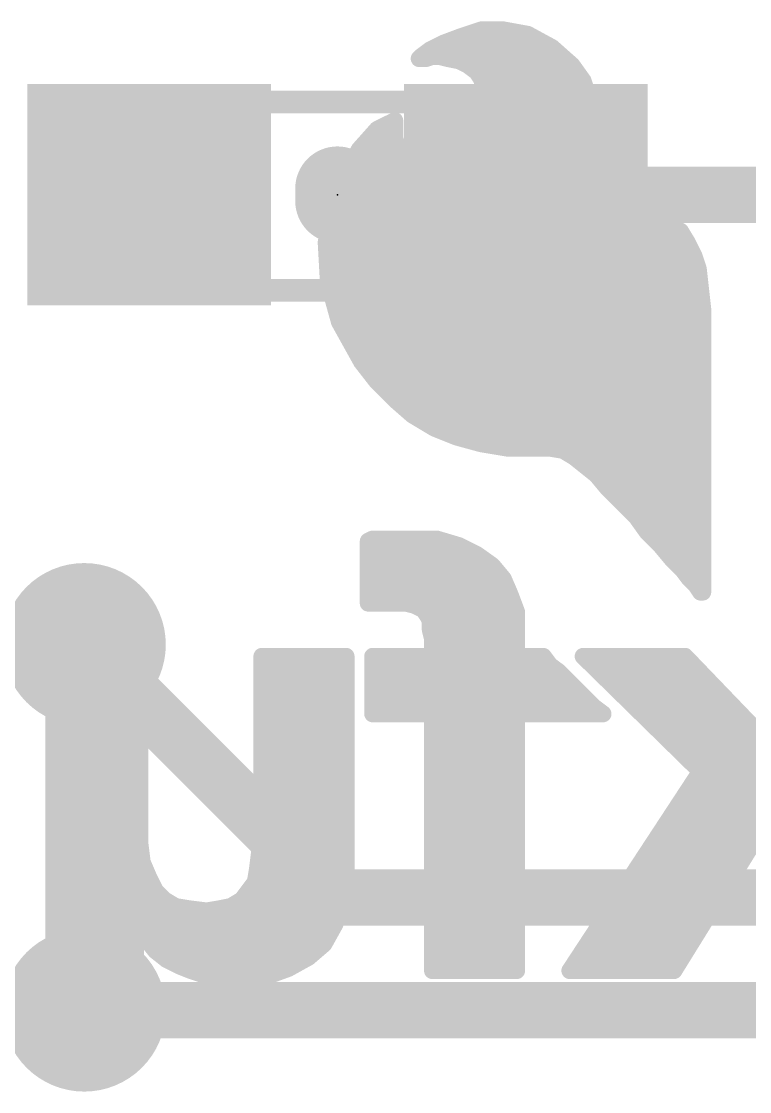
# Model space of a CAD drawing. Extents: x -3 to 111, y -18 to 20.
# Drawn here: x 16.989 to 20.275, y 8.649 to 13.483 of the extents above; entities that cross this region are included whole.
import ezdxf

# ---------------------------------------------------------------- set-up
doc = ezdxf.new("R2010")
doc.units = 0
for name, color, linetype in [('1', 12, 'CONTINUOUS'), ('16', 132, 'CONTINUOUS'), ('18', 110, 'CONTINUOUS'), ('21', 41, 'CONTINUOUS'), ('22', 40, 'CONTINUOUS'), ('23', 53, 'CONTINUOUS'), ('51', 53, 'CONTINUOUS')]:
    doc.layers.add(name, color=color, linetype=linetype)

# ---------------------------------------------------------------- blocks, each defined once
blk = doc.blocks.new('RECT')
blk.add_solid([(-0.5, -0.5), (0.5, -0.5), (-0.5, 0.5), (0.5, 0.5)])
blk = doc.blocks.new('ROUNDV')
at = {"const_width": 0.5}
blk.add_lwpolyline([(0, -0.25, 1), (0, 0.25, 1), (0, -0.25)], format="xyb", dxfattribs=at)

msp = doc.modelspace()

# ---------------------------------------------------------------- linework, layer by layer
at = {"layer": '1', "const_width": 0.254}
for points in [[(19.265, 12.7), (20.701, 12.7)], [(17.272, 10.668), (18.415, 9.525)], [(18.415, 9.525), (21.844, 9.525)], [(17.272, 9.017), (22.225, 9.017)]]:
    msp.add_lwpolyline(points, dxfattribs=at)
at = {"layer": '1', "const_width": 0.127}
for points in [[(19.265, 12.7635, 1), (19.265, 12.6365)], [(17.3169, 10.7129, 1), (17.2271, 10.6231)], [(18.415, 9.5885, 1), (18.415, 9.4615)], [(18.3701, 9.4801, 1), (18.4599, 9.5699)], [(17.272, 9.0805, 1), (17.272, 8.9535)]]:
    msp.add_lwpolyline(points, format="xyb", dxfattribs=at)
at = {"layer": '16', "const_width": 0.254}
for points in [[(16.129, 10.668), (17.272, 10.668)], [(13.843, 9.017), (17.272, 9.017)]]:
    msp.add_lwpolyline(points, dxfattribs=at)
at = {"layer": '16', "const_width": 0.127}
for points in [[(17.272, 10.6045, 1), (17.272, 10.7315)], [(17.272, 8.9535, 1), (17.272, 9.0805)]]:
    msp.add_lwpolyline(points, format="xyb", dxfattribs=at)
at = {"layer": '21', "const_width": 0.381}
msp.add_lwpolyline([(18.415, 12.6721), (18.415, 12.7279)], dxfattribs=at)
at = {"layer": '21', "const_width": 0.1905}
for points in [[(18.5102, 12.7279, 1), (18.3197, 12.7279)], [(18.3197, 12.6721, 1), (18.5102, 12.6721)]]:
    msp.add_lwpolyline(points, format="xyb", dxfattribs=at)
at = {"layer": '22', "const_width": 0.0762}
for points in [[(18.894, 13.385), (18.974, 13.415)], [(18.9639, 13.4112), (19.2993, 13.4112)], [(18.974, 13.415), (19.064, 13.445)], [(19.064, 13.445), (19.164, 13.445)], [(19.164, 13.445), (19.274, 13.425)], [(19.274, 13.425), (19.384, 13.365)], [(18.794, 13.325), (18.834, 13.355)], [(18.834, 13.355), (18.894, 13.385)], [(19.384, 13.365), (19.474, 13.285)], [(18.784, 13.315), (18.794, 13.325)], [(18.814, 13.315), (18.784, 13.315)], [(18.8073, 13.335), (19.4178, 13.335)], [(18.844, 13.325), (18.814, 13.315)], [(18.874, 13.325), (18.844, 13.325)], [(18.914, 13.315), (18.874, 13.325)], [(18.964, 13.305), (18.914, 13.315)], [(19.004, 13.285), (18.964, 13.305)], [(19.044, 13.255), (19.004, 13.285)], [(19.0389, 13.2588), (19.4927, 13.2588)], [(19.474, 13.285), (19.524, 13.215)], [(19.064, 13.225), (19.044, 13.255)], [(19.074, 13.195), (19.064, 13.225)], [(19.524, 13.215), (19.554, 13.125)], [(19.084, 13.175), (19.074, 13.195)], [(19.0802, 13.1826), (19.5348, 13.1826)], [(19.094, 13.145), (19.084, 13.175)], [(19.074, 13.075), (19.084, 13.115)], [(19.084, 13.115), (19.094, 13.145)], [(19.554, 13.125), (19.554, 13.045)], [(19.054, 13.045), (19.074, 13.075)], [(19.0818, 13.1064), (19.554, 13.1064)], [(18.594, 12.995), (18.674, 13.035)], [(18.6644, 13.0302), (18.674, 13.0302)], [(18.674, 13.035), (18.674, 12.955)], [(19.034, 13.005), (19.054, 13.045)], [(19.0466, 13.0302), (19.5507, 13.0302)], [(19.554, 13.045), (19.534, 12.955)], [(18.514, 12.905), (18.594, 12.995)], [(18.974, 12.955), (19.004, 12.975)], [(19.004, 12.975), (19.034, 13.005)], [(18.5576, 12.954), (18.6743, 12.954)], [(18.674, 12.955), (18.684, 12.925)], [(18.684, 12.925), (18.694, 12.895)], [(18.904, 12.905), (18.934, 12.925)], [(18.934, 12.925), (18.974, 12.955)], [(18.9727, 12.954), (19.5334, 12.954)], [(19.534, 12.955), (19.484, 12.865)], [(18.444, 12.785), (18.514, 12.905)], [(18.4981, 12.8778), (18.7198, 12.8778)], [(18.694, 12.895), (18.724, 12.875)], [(18.724, 12.875), (18.754, 12.865)], [(18.824, 12.865), (18.864, 12.885)], [(18.8496, 12.8778), (19.4911, 12.8778)], [(18.864, 12.885), (18.904, 12.905)], [(18.754, 12.865), (18.824, 12.865)], [(19.484, 12.865), (19.414, 12.785)], [(18.394, 12.645), (18.444, 12.785)], [(18.4537, 12.8016), (19.4285, 12.8016)], [(19.414, 12.785), (19.334, 12.695)], [(18.4227, 12.7254), (19.361, 12.7254)], [(19.334, 12.695), (19.264, 12.615)], [(18.364, 12.485), (18.394, 12.645)], [(18.3955, 12.6492), (19.2939, 12.6492)], [(19.554, 12.625), (19.574, 12.635)], [(19.574, 12.635), (19.594, 12.635)], [(19.594, 12.635), (19.634, 12.645)], [(19.634, 12.645), (19.714, 12.645)], [(19.714, 12.645), (19.774, 12.635)], [(19.774, 12.635), (19.824, 12.615)], [(19.264, 12.615), (19.234, 12.545)], [(19.564, 12.615), (19.554, 12.625)], [(19.584, 12.605), (19.564, 12.615)], [(19.604, 12.595), (19.584, 12.605)], [(19.634, 12.585), (19.604, 12.595)], [(19.654, 12.565), (19.634, 12.585)], [(19.824, 12.615), (19.874, 12.595)], [(19.874, 12.595), (19.914, 12.565)], [(18.3805, 12.573), (19.246, 12.573)], [(19.234, 12.545), (19.234, 12.475)], [(19.646, 12.573), (19.9033, 12.573)], [(19.674, 12.545), (19.654, 12.565)], [(19.694, 12.515), (19.674, 12.545)], [(19.914, 12.565), (19.964, 12.535)], [(19.964, 12.535), (19.994, 12.485)], [(18.374, 12.305), (18.364, 12.485)], [(18.3662, 12.4968), (19.234, 12.4968)], [(19.704, 12.485), (19.694, 12.515)], [(19.7001, 12.4968), (19.9869, 12.4968)], [(19.704, 12.455), (19.704, 12.485)], [(19.994, 12.485), (20.024, 12.425)], [(19.234, 12.475), (19.254, 12.415)], [(19.694, 12.425), (19.704, 12.455)], [(18.3676, 12.4206), (19.2521, 12.4206)], [(19.254, 12.415), (19.294, 12.365)], [(19.674, 12.385), (19.694, 12.425)], [(19.6918, 12.4206), (20.0255, 12.4206)], [(20.024, 12.425), (20.044, 12.365)], [(18.3718, 12.3444), (19.3249, 12.3444)], [(19.294, 12.365), (19.354, 12.325)], [(19.614, 12.335), (19.644, 12.355)], [(19.6281, 12.3444), (20.0463, 12.3444)], [(19.644, 12.355), (19.674, 12.385)], [(20.044, 12.365), (20.054, 12.275)], [(18.424, 12.125), (18.374, 12.305)], [(19.354, 12.325), (19.434, 12.305)], [(19.434, 12.305), (19.514, 12.305)], [(19.514, 12.305), (19.564, 12.315)], [(19.564, 12.315), (19.614, 12.335)], [(18.3842, 12.2682), (20.0548, 12.2682)], [(20.054, 12.275), (20.064, 12.185)], [(18.4054, 12.192), (20.0632, 12.192)], [(20.064, 12.185), (20.064, 10.905)], [(18.524, 11.945), (18.424, 12.125)], [(18.4291, 12.1158), (20.064, 12.1158)], [(18.4714, 12.0396), (20.064, 12.0396)], [(18.5138, 11.9634), (20.064, 11.9634)], [(18.594, 11.855), (18.524, 11.945)], [(18.569, 11.8872), (20.064, 11.8872)], [(18.674, 11.775), (18.594, 11.855)], [(18.638, 11.811), (20.064, 11.811)], [(18.754, 11.705), (18.674, 11.775)], [(18.7199, 11.7348), (20.064, 11.7348)], [(18.854, 11.645), (18.754, 11.705)], [(18.8313, 11.6586), (20.064, 11.6586)], [(18.954, 11.605), (18.854, 11.645)], [(19.064, 11.575), (18.954, 11.605)], [(19.0369, 11.5824), (20.064, 11.5824)], [(19.184, 11.555), (19.064, 11.575)], [(19.374, 11.555), (19.184, 11.555)], [(19.434, 11.545), (19.374, 11.555)], [(19.484, 11.515), (19.434, 11.545)], [(19.534, 11.475), (19.484, 11.515)], [(19.495, 11.5062), (20.064, 11.5062)], [(19.584, 11.435), (19.534, 11.475)], [(19.634, 11.375), (19.584, 11.435)], [(19.5882, 11.43), (20.064, 11.43)], [(19.694, 11.315), (19.634, 11.375)], [(19.6552, 11.3538), (20.064, 11.3538)], [(19.764, 11.245), (19.694, 11.315)], [(19.7314, 11.2776), (20.064, 11.2776)], [(19.814, 11.175), (19.764, 11.245)], [(19.7951, 11.2014), (20.064, 11.2014)], [(18.574, 11.145), (18.554, 11.135)], [(18.554, 11.135), (18.554, 10.855)], [(18.864, 11.145), (18.574, 11.145)], [(18.964, 11.115), (18.864, 11.145)], [(19.874, 11.115), (19.814, 11.175)], [(18.554, 11.1252), (18.93, 11.1252)], [(19.044, 11.075), (18.964, 11.115)], [(19.8638, 11.1252), (20.064, 11.1252)], [(19.924, 11.055), (19.874, 11.115)], [(18.554, 11.049), (19.0804, 11.049)], [(19.114, 11.025), (19.044, 11.075)], [(19.974, 11.005), (19.924, 11.055)], [(19.93, 11.049), (20.064, 11.049)], [(19.164, 10.965), (19.114, 11.025)], [(20.004, 10.965), (19.974, 11.005)], [(18.554, 10.9728), (19.1575, 10.9728)], [(19.194, 10.895), (19.164, 10.965)], [(19.9982, 10.9728), (20.064, 10.9728)], [(20.034, 10.935), (20.004, 10.965)], [(18.554, 10.8966), (19.1933, 10.8966)], [(19.224, 10.815), (19.194, 10.895)], [(20.054, 10.905), (20.034, 10.935)], [(20.064, 10.905), (20.054, 10.905)], [(18.554, 10.855), (18.724, 10.855)], [(18.724, 10.855), (18.764, 10.845)], [(18.764, 10.845), (18.784, 10.835)], [(18.784, 10.835), (18.804, 10.825)], [(18.804, 10.825), (18.824, 10.795)], [(18.8071, 10.8204), (19.222, 10.8204)], [(18.824, 10.795), (18.834, 10.775)], [(19.224, 10.615), (19.224, 10.815)], [(18.834, 10.775), (18.834, 10.735)], [(18.834, 10.7442), (19.224, 10.7442)], [(18.834, 10.735), (18.844, 10.695)], [(18.844, 10.695), (18.844, 10.615)], [(18.844, 10.668), (19.224, 10.668)], [(17.524, 10.615), (17.134, 10.615)], [(17.134, 10.615), (17.134, 9.375)], [(17.524, 9.765), (17.524, 10.615)], [(18.454, 10.615), (18.074, 10.615)], [(18.074, 10.615), (18.074, 9.815)], [(18.454, 9.615), (18.454, 10.615)], [(18.844, 10.615), (18.574, 10.615)], [(18.574, 10.615), (18.574, 10.355)], [(19.344, 10.615), (19.224, 10.615)], [(19.374, 10.575), (19.344, 10.615)], [(19.984, 10.615), (19.524, 10.615)], [(19.524, 10.615), (20.054, 10.095)], [(20.474, 10.105), (19.984, 10.615)], [(17.134, 10.5918), (17.524, 10.5918)], [(18.074, 10.5918), (18.454, 10.5918)], [(18.574, 10.5918), (19.3614, 10.5918)], [(19.414, 10.545), (19.374, 10.575)], [(19.5476, 10.5918), (20.0063, 10.5918)], [(17.134, 10.5156), (17.524, 10.5156)], [(18.074, 10.5156), (18.454, 10.5156)], [(18.574, 10.5156), (19.4434, 10.5156)], [(19.444, 10.515), (19.414, 10.545)], [(19.474, 10.485), (19.444, 10.515)], [(19.6253, 10.5156), (20.0795, 10.5156)], [(19.514, 10.445), (19.474, 10.485)], [(17.134, 10.4394), (17.524, 10.4394)], [(18.074, 10.4394), (18.454, 10.4394)], [(18.574, 10.4394), (19.5196, 10.4394)], [(19.544, 10.415), (19.514, 10.445)], [(19.574, 10.385), (19.544, 10.415)], [(19.703, 10.4394), (20.1527, 10.4394)], [(17.134, 10.3632), (17.524, 10.3632)], [(18.074, 10.3632), (18.454, 10.3632)], [(18.574, 10.3632), (19.6031, 10.3632)], [(19.614, 10.355), (19.574, 10.385)], [(19.7806, 10.3632), (20.2259, 10.3632)], [(18.574, 10.355), (18.844, 10.355)], [(18.844, 10.355), (18.844, 9.195)], [(19.224, 10.355), (19.614, 10.355)], [(19.224, 10.205), (19.224, 10.355)], [(17.134, 10.287), (17.524, 10.287)], [(18.074, 10.287), (18.454, 10.287)], [(18.844, 10.287), (19.224, 10.287)], [(19.8583, 10.287), (20.2991, 10.287)], [(17.134, 10.2108), (17.524, 10.2108)], [(18.074, 10.2108), (18.454, 10.2108)], [(18.844, 10.2108), (19.224, 10.2108)], [(19.224, 9.195), (19.224, 10.205)], [(19.936, 10.2108), (20.3724, 10.2108)], [(17.134, 10.1346), (17.524, 10.1346)], [(18.074, 10.1346), (18.454, 10.1346)], [(18.844, 10.1346), (19.224, 10.1346)], [(20.0136, 10.1346), (20.4456, 10.1346)], [(20.054, 10.095), (19.464, 9.195)], [(17.134, 10.0584), (17.524, 10.0584)], [(18.074, 10.0584), (18.454, 10.0584)], [(18.844, 10.0584), (19.224, 10.0584)], [(20.03, 10.0584), (20.864, 10.0584)], [(17.134, 9.9822), (17.524, 9.9822)], [(18.074, 9.9822), (18.454, 9.9822)], [(18.844, 9.9822), (19.224, 9.9822)], [(19.9801, 9.9822), (20.864, 9.9822)], [(17.134, 9.906), (17.524, 9.906)], [(18.074, 9.906), (18.454, 9.906)], [(18.844, 9.906), (19.224, 9.906)], [(19.9301, 9.906), (20.864, 9.906)], [(17.134, 9.8298), (17.524, 9.8298)], [(18.074, 9.8298), (18.454, 9.8298)], [(18.844, 9.8298), (19.224, 9.8298)], [(19.8801, 9.8298), (20.864, 9.8298)], [(19.934, 9.195), (20.324, 9.825)], [(18.074, 9.815), (18.064, 9.735)], [(17.134, 9.7536), (17.5254, 9.7536)], [(17.534, 9.685), (17.524, 9.765)], [(18.064, 9.735), (18.054, 9.655)], [(18.0663, 9.7536), (18.454, 9.7536)], [(18.844, 9.7536), (19.224, 9.7536)], [(19.8302, 9.7536), (20.2798, 9.7536)], [(17.564, 9.615), (17.534, 9.685)], [(17.134, 9.6774), (17.5373, 9.6774)], [(18.054, 9.655), (18.044, 9.595)], [(18.0568, 9.6774), (18.454, 9.6774)], [(18.844, 9.6774), (19.224, 9.6774)], [(19.7802, 9.6774), (20.2326, 9.6774)], [(17.134, 9.6012), (17.5709, 9.6012)], [(17.594, 9.555), (17.564, 9.615)], [(18.044, 9.595), (18.014, 9.555)], [(18.045, 9.6012), (18.4515, 9.6012)], [(18.434, 9.505), (18.454, 9.615)], [(18.844, 9.6012), (19.224, 9.6012)], [(19.7303, 9.6012), (20.1855, 9.6012)], [(17.634, 9.515), (17.594, 9.555)], [(18.014, 9.555), (17.984, 9.515)], [(17.134, 9.525), (17.624, 9.525)], [(17.684, 9.485), (17.634, 9.515)], [(17.984, 9.515), (17.934, 9.485)], [(17.9915, 9.525), (18.4376, 9.525)], [(18.404, 9.405), (18.434, 9.505)], [(18.844, 9.525), (19.224, 9.525)], [(19.6803, 9.525), (20.1383, 9.525)], [(17.134, 9.4488), (18.4171, 9.4488)], [(17.744, 9.475), (17.684, 9.485)], [(17.824, 9.465), (17.744, 9.475)], [(17.884, 9.475), (17.824, 9.465)], [(17.934, 9.485), (17.884, 9.475)], [(18.844, 9.4488), (19.224, 9.4488)], [(19.6304, 9.4488), (20.0911, 9.4488)], [(17.504, 9.195), (17.504, 9.395)], [(17.504, 9.395), (17.514, 9.395)], [(17.514, 9.395), (17.554, 9.335)], [(18.354, 9.315), (18.404, 9.405)], [(17.134, 9.375), (17.134, 9.195)], [(17.134, 9.3726), (17.504, 9.3726)], [(17.5289, 9.3726), (18.386, 9.3726)], [(18.844, 9.3726), (19.224, 9.3726)], [(19.5804, 9.3726), (20.0439, 9.3726)], [(17.134, 9.2964), (17.504, 9.2964)], [(17.554, 9.335), (17.594, 9.285)], [(17.5849, 9.2964), (18.3323, 9.2964)], [(18.284, 9.255), (18.354, 9.315)], [(18.844, 9.2964), (19.224, 9.2964)], [(19.5305, 9.2964), (19.9968, 9.2964)], [(17.594, 9.285), (17.644, 9.245)], [(17.644, 9.245), (17.704, 9.215)], [(18.194, 9.205), (18.284, 9.255)], [(17.134, 9.2202), (17.504, 9.2202)], [(17.6936, 9.2202), (18.2214, 9.2202)], [(17.704, 9.215), (17.754, 9.195)], [(18.084, 9.165), (18.194, 9.205)], [(18.844, 9.2202), (19.224, 9.2202)], [(19.4805, 9.2202), (19.9496, 9.2202)], [(17.134, 9.195), (17.504, 9.195)], [(17.754, 9.195), (17.814, 9.175)], [(17.814, 9.175), (17.884, 9.165)], [(17.884, 9.165), (17.944, 9.155)], [(17.944, 9.155), (18.084, 9.165)], [(18.844, 9.195), (19.224, 9.195)], [(19.464, 9.195), (19.934, 9.195)]]:
    msp.add_lwpolyline(points, dxfattribs=at)
at = {"layer": '22', "const_width": 0.0381}
for points in [[(18.9639, 13.4303, 1), (18.9639, 13.3922)], [(18.968, 13.4331, 1), (18.98, 13.3969)], [(18.9807, 13.3972, 1), (18.9673, 13.4328)], [(19.064, 13.4641, 1), (19.064, 13.426)], [(19.07, 13.4269, 1), (19.058, 13.4631)], [(19.1674, 13.4637, 1), (19.1606, 13.4263)], [(19.164, 13.426, 1), (19.164, 13.4641)], [(19.2831, 13.4417, 1), (19.2649, 13.4083)], [(19.2706, 13.4063, 1), (19.2774, 13.4437)], [(19.2993, 13.3922, 1), (19.2993, 13.4303)], [(18.8454, 13.3398, 1), (18.8226, 13.3702)], [(18.8873, 13.4028, 1), (18.9007, 13.3672)], [(18.9025, 13.368, 1), (18.8855, 13.402)], [(19.3967, 13.3792, 1), (19.3713, 13.3508)], [(19.3749, 13.3483, 1), (19.3931, 13.3817)], [(18.784, 13.3341, 1), (18.784, 13.296)], [(18.7705, 13.3285, 1), (18.7975, 13.3015)], [(18.7826, 13.3402, 1), (18.8054, 13.3098)], [(18.8075, 13.3115, 1), (18.7805, 13.3385)], [(18.8073, 13.3541, 1), (18.8073, 13.316)], [(18.808, 13.3331, 1), (18.82, 13.2969)], [(18.814, 13.296, 1), (18.814, 13.3341)], [(18.8255, 13.372, 1), (18.8425, 13.338)], [(18.844, 13.3441, 1), (18.844, 13.306)], [(18.85, 13.3069, 1), (18.838, 13.3431)], [(18.8786, 13.3435, 1), (18.8694, 13.3065)], [(18.874, 13.306, 1), (18.874, 13.3441)], [(18.9177, 13.3337, 1), (18.9103, 13.2963)], [(18.9094, 13.2965, 1), (18.9186, 13.3335)], [(19.4178, 13.316, 1), (19.4178, 13.3541)], [(18.9725, 13.322, 1), (18.9555, 13.288)], [(18.9603, 13.2863, 1), (18.9677, 13.3237)], [(19.0154, 13.3002, 1), (18.9926, 13.2698)], [(18.9955, 13.268, 1), (19.0125, 13.302)], [(19.0389, 13.2779, 1), (19.0389, 13.2398)], [(19.4895, 13.2961, 1), (19.4585, 13.2739)], [(19.4613, 13.2708, 1), (19.4867, 13.2992)], [(19.4927, 13.2398, 1), (19.4927, 13.2779)], [(19.0599, 13.2656, 1), (19.0281, 13.2444)], [(19.0326, 13.2398, 1), (19.0554, 13.2702)], [(19.0821, 13.231, 1), (19.0459, 13.219)], [(19.0481, 13.2144, 1), (19.0799, 13.2356)], [(19.5421, 13.221, 1), (19.5059, 13.209)], [(19.091, 13.2035, 1), (19.057, 13.1865)], [(19.0559, 13.189, 1), (19.0921, 13.201)], [(19.0802, 13.2017, 1), (19.0802, 13.1636)], [(19.1021, 13.181, 1), (19.0659, 13.169)], [(19.067, 13.1665, 1), (19.101, 13.1835)], [(19.5085, 13.2039, 1), (19.5395, 13.2261)], [(19.5348, 13.1636, 1), (19.5348, 13.2017)], [(19.1025, 13.1104, 1), (19.0655, 13.1196)], [(19.1121, 13.139, 1), (19.0759, 13.151)], [(19.0759, 13.139, 1), (19.1121, 13.151)], [(19.5731, 13.125, 1), (19.535, 13.125)], [(19.5359, 13.119, 1), (19.5721, 13.131)], [(19.0899, 13.0644, 1), (19.0581, 13.0856)], [(19.0818, 13.1255, 1), (19.0818, 13.0874)], [(19.0659, 13.121, 1), (19.1021, 13.109)], [(19.554, 13.0874, 1), (19.554, 13.1255)], [(18.6644, 13.0493, 1), (18.6644, 13.0112)], [(18.693, 13.035, 1), (18.6549, 13.035)], [(18.6825, 13.018, 1), (18.6655, 13.052)], [(18.674, 13.0112, 1), (18.674, 13.0493)], [(19.0466, 13.0493, 1), (19.0466, 13.0112)], [(19.0381, 13.0556, 1), (19.0699, 13.0344)], [(19.071, 13.0365, 1), (19.037, 13.0535)], [(19.0555, 13.0796, 1), (19.0925, 13.0704)], [(19.535, 13.045, 1), (19.5731, 13.045)], [(19.5726, 13.0409, 1), (19.5354, 13.0491)], [(19.5507, 13.0112, 1), (19.5507, 13.0493)], [(18.5855, 13.012, 1), (18.6025, 12.978)], [(18.6082, 12.9823, 1), (18.5798, 13.0077)], [(18.9905, 12.9885, 1), (19.0175, 12.9615)], [(19.0146, 12.9591, 1), (18.9934, 12.9909)], [(19.017, 13.0135, 1), (19.051, 12.9965)], [(19.0475, 12.9915, 1), (19.0205, 13.0185)], [(18.5576, 12.9731, 1), (18.5576, 12.935)], [(18.6921, 12.961, 1), (18.6559, 12.949)], [(18.6549, 12.955, 1), (18.693, 12.955)], [(18.7021, 12.931, 1), (18.6659, 12.919)], [(18.6743, 12.935, 1), (18.6743, 12.9731)], [(18.9226, 12.9402, 1), (18.9454, 12.9098)], [(18.9446, 12.9091, 1), (18.9234, 12.9409)], [(18.9727, 12.9731, 1), (18.9727, 12.935)], [(18.9634, 12.9709, 1), (18.9846, 12.9391)], [(18.9854, 12.9398, 1), (18.9626, 12.9702)], [(19.5154, 12.9591, 1), (19.5526, 12.9509)], [(19.5507, 12.9457, 1), (19.5173, 12.9643)], [(19.5334, 12.935, 1), (19.5334, 12.9731)], [(18.4981, 12.8969, 1), (18.4981, 12.8588)], [(18.4998, 12.9177, 1), (18.5282, 12.8923)], [(18.5305, 12.8954, 1), (18.4975, 12.9146)], [(18.6659, 12.919, 1), (18.7021, 12.931)], [(18.7046, 12.9109, 1), (18.6834, 12.8791)], [(18.6759, 12.889, 1), (18.7121, 12.901)], [(18.73, 12.8931, 1), (18.718, 12.8569)], [(18.7134, 12.8591, 1), (18.7346, 12.8909)], [(18.7198, 12.8588, 1), (18.7198, 12.8969)], [(18.8496, 12.8969, 1), (18.8496, 12.8588)], [(18.8555, 12.902, 1), (18.8725, 12.868)], [(18.8725, 12.868, 1), (18.8555, 12.902)], [(18.8934, 12.9209, 1), (18.9146, 12.8891)], [(18.9125, 12.888, 1), (18.8955, 12.922)], [(19.4911, 12.8588, 1), (19.4911, 12.8969)], [(18.754, 12.8841, 1), (18.754, 12.846)], [(18.748, 12.8469, 1), (18.76, 12.8831)], [(18.8155, 12.882, 1), (18.8325, 12.848)], [(18.824, 12.846, 1), (18.824, 12.8841)], [(19.4673, 12.8743, 1), (19.5007, 12.8557)], [(19.4983, 12.8525, 1), (19.4697, 12.8775)], [(18.4275, 12.7946, 1), (18.4605, 12.7754)], [(18.4619, 12.7786, 1), (18.4261, 12.7914)], [(18.4537, 12.8207, 1), (18.4537, 12.7826)], [(19.3997, 12.7975, 1), (19.4283, 12.7725)], [(19.4282, 12.7723, 1), (19.3998, 12.7977)], [(19.4285, 12.7826, 1), (19.4285, 12.8207)], [(18.4227, 12.7445, 1), (18.4227, 12.7064)], [(19.361, 12.7064, 1), (19.361, 12.7445)], [(19.3198, 12.7077, 1), (19.3482, 12.6823)], [(19.3483, 12.6825, 1), (19.3197, 12.7075)], [(18.3761, 12.6514, 1), (18.4119, 12.6386)], [(18.4127, 12.6415, 1), (18.3753, 12.6485)], [(18.3955, 12.6683, 1), (18.3955, 12.6302)], [(19.2939, 12.6302, 1), (19.2939, 12.6683)], [(19.574, 12.654, 1), (19.574, 12.6159)], [(19.5825, 12.618, 1), (19.5655, 12.652)], [(19.5894, 12.6535, 1), (19.5986, 12.6165)], [(19.594, 12.6159, 1), (19.594, 12.654)], [(19.634, 12.6641, 1), (19.634, 12.626)], [(19.6386, 12.6265, 1), (19.6294, 12.6635)], [(19.7171, 12.6638, 1), (19.7109, 12.6262)], [(19.714, 12.626, 1), (19.714, 12.6641)], [(19.7811, 12.6527, 1), (19.7669, 12.6173)], [(19.7709, 12.6162, 1), (19.7771, 12.6538)], [(19.2497, 12.6275, 1), (19.2783, 12.6025)], [(19.2815, 12.6075, 1), (19.2465, 12.6225)], [(19.5675, 12.6385, 1), (19.5405, 12.6115)], [(19.5455, 12.642, 1), (19.5625, 12.608)], [(19.5725, 12.632, 1), (19.5555, 12.598)], [(19.5505, 12.6015, 1), (19.5775, 12.6285)], [(19.5925, 12.622, 1), (19.5755, 12.588)], [(19.5755, 12.588, 1), (19.5925, 12.622)], [(19.61, 12.6131, 1), (19.598, 12.5769)], [(19.5955, 12.578, 1), (19.6125, 12.612)], [(19.6475, 12.5985, 1), (19.6205, 12.5715)], [(19.628, 12.5669, 1), (19.64, 12.6031)], [(19.8311, 12.6327, 1), (19.8169, 12.5973)], [(19.8169, 12.5973, 1), (19.8311, 12.6327)], [(19.8854, 12.6102, 1), (19.8626, 12.5798)], [(19.8669, 12.5773, 1), (19.8811, 12.6127)], [(18.3805, 12.5921, 1), (18.3805, 12.554)], [(19.2531, 12.545, 1), (19.215, 12.545)], [(19.2165, 12.5525, 1), (19.2515, 12.5375)], [(19.246, 12.554, 1), (19.246, 12.5921)], [(19.646, 12.5921, 1), (19.646, 12.554)], [(19.6675, 12.5785, 1), (19.6405, 12.5515)], [(19.6405, 12.5515, 1), (19.6675, 12.5785)], [(19.6899, 12.5556, 1), (19.6581, 12.5344)], [(19.6605, 12.5315, 1), (19.6875, 12.5585)], [(19.9238, 12.5813, 1), (19.9042, 12.5487)], [(19.9026, 12.5498, 1), (19.9254, 12.5802)], [(19.9033, 12.554, 1), (19.9033, 12.5921)], [(19.9803, 12.5448, 1), (19.9477, 12.5252)], [(19.9542, 12.5187, 1), (19.9738, 12.5513)], [(18.383, 12.4861, 1), (18.345, 12.4839)], [(18.3662, 12.5159, 1), (18.3662, 12.4778)], [(19.234, 12.4778, 1), (19.234, 12.5159)], [(19.7121, 12.521, 1), (19.6759, 12.509)], [(19.6781, 12.5044, 1), (19.7099, 12.5256)], [(19.7001, 12.5159, 1), (19.7001, 12.4778)], [(19.7231, 12.485, 1), (19.685, 12.485)], [(20.011, 12.4935, 1), (19.977, 12.4765)], [(19.9869, 12.4778, 1), (19.9869, 12.5159)], [(18.3453, 12.4885, 1), (18.3827, 12.4815)], [(19.2521, 12.481, 1), (19.2159, 12.469)], [(19.215, 12.475, 1), (19.2531, 12.475)], [(19.685, 12.455, 1), (19.7231, 12.455)], [(19.6859, 12.479, 1), (19.7221, 12.491)], [(19.7221, 12.449, 1), (19.6859, 12.461)], [(19.9777, 12.4752, 1), (20.0103, 12.4948)], [(18.3676, 12.4397, 1), (18.3676, 12.4016)], [(19.2689, 12.4269, 1), (19.2391, 12.4031)], [(19.2359, 12.409, 1), (19.2721, 12.421)], [(19.2521, 12.4016, 1), (19.2521, 12.4397)], [(19.6918, 12.4397, 1), (19.6918, 12.4016)], [(19.6759, 12.431, 1), (19.7121, 12.419)], [(19.711, 12.4165, 1), (19.677, 12.4335)], [(20.0421, 12.431, 1), (20.0059, 12.419)], [(20.007, 12.4165, 1), (20.041, 12.4335)], [(20.0255, 12.4016, 1), (20.0255, 12.4397)], [(18.3718, 12.3635, 1), (18.3718, 12.3254)], [(19.3046, 12.3809, 1), (19.2834, 12.3491)], [(19.2791, 12.3531, 1), (19.3089, 12.3769)], [(19.3249, 12.3254, 1), (19.3249, 12.3635)], [(19.6281, 12.3635, 1), (19.6281, 12.3254)], [(19.6305, 12.3685, 1), (19.6575, 12.3415)], [(19.6546, 12.3391, 1), (19.6334, 12.3709)], [(19.657, 12.3935, 1), (19.691, 12.3765)], [(19.6875, 12.3715, 1), (19.6605, 12.3985)], [(20.0629, 12.3671, 1), (20.0251, 12.3629)], [(20.0259, 12.359, 1), (20.0621, 12.371)], [(20.0463, 12.3254, 1), (20.0463, 12.3635)], [(18.3924, 12.3101, 1), (18.3556, 12.2999)], [(19.3586, 12.3435, 1), (19.3494, 12.3065)], [(19.3434, 12.3091, 1), (19.3646, 12.3409)], [(19.434, 12.324, 1), (19.434, 12.2859)], [(19.4294, 12.2865, 1), (19.4386, 12.3235)], [(19.5103, 12.3237, 1), (19.5177, 12.2863)], [(19.514, 12.2859, 1), (19.514, 12.324)], [(19.5569, 12.3327, 1), (19.5711, 12.2973)], [(19.5677, 12.2963, 1), (19.5603, 12.3337)], [(19.6034, 12.3509, 1), (19.6246, 12.3191)], [(19.6211, 12.3173, 1), (19.6069, 12.3527)], [(18.355, 12.3039, 1), (18.393, 12.3061)], [(18.3842, 12.2873, 1), (18.3842, 12.2492)], [(20.0729, 12.2771, 1), (20.0351, 12.2729)], [(20.0351, 12.2729, 1), (20.0729, 12.2771)], [(20.0548, 12.2492, 1), (20.0548, 12.2873)], [(18.4054, 12.2111, 1), (18.4054, 12.173)], [(20.0831, 12.185, 1), (20.045, 12.185)], [(20.0451, 12.1829, 1), (20.0829, 12.1871)], [(20.0632, 12.173, 1), (20.0632, 12.2111)], [(18.4407, 12.1343, 1), (18.4073, 12.1157)], [(18.4056, 12.1199, 1), (18.4424, 12.1301)], [(18.4291, 12.1349, 1), (18.4291, 12.0968)], [(20.064, 12.0968, 1), (20.064, 12.1349)], [(18.4714, 12.0587, 1), (18.4714, 12.0206)], [(20.064, 12.0206, 1), (20.064, 12.0587)], [(18.5138, 11.9825, 1), (18.5138, 11.9444)], [(20.064, 11.9444, 1), (20.064, 11.9825)], [(18.539, 11.9567, 1), (18.509, 11.9333)], [(18.5073, 11.9357, 1), (18.5407, 11.9543)], [(18.569, 11.9063, 1), (18.569, 11.8681)], [(18.6075, 11.8685, 1), (18.5805, 11.8415)], [(20.064, 11.8681, 1), (20.064, 11.9063)], [(18.579, 11.8433, 1), (18.609, 11.8667)], [(18.638, 11.83, 1), (18.638, 11.7919)], [(20.064, 11.7919, 1), (20.064, 11.83)], [(18.6865, 11.7893, 1), (18.6615, 11.7607)], [(18.6605, 11.7615, 1), (18.6875, 11.7885)], [(18.7199, 11.7538, 1), (18.7199, 11.7157)], [(20.064, 11.7157, 1), (20.064, 11.7538)], [(18.7638, 11.7213, 1), (18.7442, 11.6887)], [(18.7415, 11.6907, 1), (18.7665, 11.7193)], [(18.8313, 11.6776, 1), (18.8313, 11.6395)], [(18.8611, 11.6627, 1), (18.8469, 11.6273)], [(18.8442, 11.6287, 1), (18.8638, 11.6613)], [(20.064, 11.6395, 1), (20.064, 11.6776)], [(18.959, 11.6234, 1), (18.949, 11.5866)], [(18.9469, 11.5873, 1), (18.9611, 11.6227)], [(19.0369, 11.6014, 1), (19.0369, 11.5633)], [(19.0671, 11.5938, 1), (19.0609, 11.5562)], [(19.059, 11.5566, 1), (19.069, 11.5934)], [(20.064, 11.5633, 1), (20.064, 11.6014)], [(19.184, 11.574, 1), (19.184, 11.5359)], [(19.1809, 11.5362, 1), (19.1871, 11.5738)], [(19.3771, 11.5738, 1), (19.3709, 11.5362)], [(19.374, 11.5359, 1), (19.374, 11.574)], [(19.4438, 11.5613, 1), (19.4242, 11.5287)], [(19.4309, 11.5262, 1), (19.4371, 11.5638)], [(19.4959, 11.5299, 1), (19.4721, 11.5001)], [(19.4742, 11.4987, 1), (19.4938, 11.5313)], [(19.495, 11.5252, 1), (19.495, 11.4871)], [(19.5459, 11.4899, 1), (19.5221, 11.4601)], [(19.5221, 11.4601, 1), (19.5459, 11.4899)], [(20.064, 11.4871, 1), (20.064, 11.5252)], [(19.5986, 11.4472, 1), (19.5694, 11.4228)], [(19.5882, 11.449, 1), (19.5882, 11.4109)], [(19.5721, 11.4201, 1), (19.5959, 11.4499)], [(20.064, 11.4109, 1), (20.064, 11.449)], [(19.6475, 11.3885, 1), (19.6205, 11.3615)], [(19.6194, 11.3628, 1), (19.6486, 11.3872)], [(19.6552, 11.3728, 1), (19.6552, 11.3347)], [(20.064, 11.3347, 1), (20.064, 11.3728)], [(19.7075, 11.3285, 1), (19.6805, 11.3015)], [(19.6805, 11.3015, 1), (19.7075, 11.3285)], [(19.7314, 11.2967, 1), (19.7314, 11.2586)], [(20.064, 11.2586, 1), (20.064, 11.2967)], [(19.7795, 11.2561, 1), (19.7485, 11.2339)], [(19.7505, 11.2315, 1), (19.7775, 11.2585)], [(19.7951, 11.2205, 1), (19.7951, 11.1824)], [(20.064, 11.1824, 1), (20.064, 11.2205)], [(18.5455, 11.152, 1), (18.5625, 11.118)], [(18.5731, 11.135, 1), (18.535, 11.135)], [(18.574, 11.1641, 1), (18.574, 11.126)], [(18.5825, 11.128, 1), (18.5655, 11.162)], [(18.8695, 11.1632, 1), (18.8585, 11.1268)], [(18.864, 11.126, 1), (18.864, 11.1641)], [(19.8275, 11.1885, 1), (19.8005, 11.1615)], [(19.7985, 11.1639, 1), (19.8295, 11.1861)], [(18.554, 11.1443, 1), (18.554, 11.1062)], [(18.93, 11.1062, 1), (18.93, 11.1443)], [(18.9725, 11.132, 1), (18.9555, 11.098)], [(18.9585, 11.0968, 1), (18.9695, 11.1332)], [(19.8638, 11.1443, 1), (19.8638, 11.1062)], [(19.8886, 11.1272, 1), (19.8594, 11.1028)], [(19.8605, 11.1015, 1), (19.8875, 11.1285)], [(20.064, 11.1062, 1), (20.064, 11.1443)], [(18.554, 11.0681, 1), (18.554, 11.03)], [(19.0551, 11.0905, 1), (19.0329, 11.0595)], [(19.0355, 11.058, 1), (19.0525, 11.092)], [(19.0804, 11.03, 1), (19.0804, 11.0681)], [(19.9375, 11.0685, 1), (19.9105, 11.0415)], [(19.9094, 11.0428, 1), (19.9386, 11.0672)], [(19.93, 11.0681, 1), (19.93, 11.03)], [(20.064, 11.03, 1), (20.064, 11.0681)], [(19.1286, 11.0372, 1), (19.0994, 11.0128)], [(19.1029, 11.0095, 1), (19.1251, 11.0405)], [(19.9892, 11.0164, 1), (19.9588, 10.9936)], [(19.9605, 10.9915, 1), (19.9875, 11.0185)], [(18.554, 10.9919, 1), (18.554, 10.9538)], [(19.1815, 10.9725, 1), (19.1465, 10.9575)], [(19.1494, 10.9528, 1), (19.1786, 10.9772)], [(19.1575, 10.9538, 1), (19.1575, 10.9919)], [(19.9982, 10.9919, 1), (19.9982, 10.9538)], [(20.0175, 10.9785, 1), (19.9905, 10.9515)], [(19.9888, 10.9536, 1), (20.0192, 10.9764)], [(20.064, 10.9538, 1), (20.064, 10.9919)], [(18.554, 10.9157, 1), (18.554, 10.8776)], [(19.2118, 10.9017, 1), (19.1762, 10.8883)], [(19.1933, 10.8776, 1), (19.1933, 10.9157)], [(20.0499, 10.9456, 1), (20.0181, 10.9244)], [(20.0205, 10.9215, 1), (20.0475, 10.9485)], [(20.054, 10.9241, 1), (20.054, 10.886)], [(20.0381, 10.8944, 1), (20.0699, 10.9156)], [(20.064, 10.886, 1), (20.064, 10.9241)], [(18.554, 10.8741, 1), (18.554, 10.836)], [(18.7286, 10.8735, 1), (18.7194, 10.8365)], [(18.724, 10.836, 1), (18.724, 10.8741)], [(18.7725, 10.862, 1), (18.7555, 10.828)], [(18.7594, 10.8265, 1), (18.7686, 10.8635)], [(19.1765, 10.8875, 1), (19.2115, 10.9025)], [(20.045, 10.905, 1), (20.0831, 10.905)], [(18.535, 10.855, 1), (18.5731, 10.855)], [(18.7925, 10.852, 1), (18.7755, 10.818)], [(18.7755, 10.818, 1), (18.7925, 10.852)], [(18.8199, 10.8356, 1), (18.7881, 10.8144)], [(18.8071, 10.8395, 1), (18.8071, 10.8014)], [(18.7955, 10.808, 1), (18.8125, 10.842)], [(18.841, 10.8035, 1), (18.807, 10.7865)], [(19.2431, 10.815, 1), (19.205, 10.815)], [(19.2062, 10.8083, 1), (19.2418, 10.8217)], [(19.222, 10.8014, 1), (19.222, 10.8395)], [(18.8081, 10.7844, 1), (18.8399, 10.8056)], [(18.853, 10.775, 1), (18.8149, 10.775)], [(18.834, 10.7633, 1), (18.834, 10.7252)], [(18.817, 10.7665, 1), (18.851, 10.7835)], [(19.224, 10.7252, 1), (19.224, 10.7633)], [(18.8525, 10.7396, 1), (18.8155, 10.7304)], [(18.8149, 10.735, 1), (18.853, 10.735)], [(18.8631, 10.695, 1), (18.825, 10.695)], [(18.844, 10.6871, 1), (18.844, 10.649)], [(18.8255, 10.6904, 1), (18.8625, 10.6996)], [(19.224, 10.649, 1), (19.224, 10.6871)], [(17.134, 10.6341, 1), (17.134, 10.596)], [(17.1531, 10.615, 1), (17.115, 10.615)], [(17.5431, 10.615, 1), (17.505, 10.615)], [(17.524, 10.596, 1), (17.524, 10.6341)], [(18.074, 10.6341, 1), (18.074, 10.596)], [(18.0931, 10.615, 1), (18.055, 10.615)], [(18.4731, 10.615, 1), (18.435, 10.615)], [(18.454, 10.596, 1), (18.454, 10.6341)], [(18.574, 10.6341, 1), (18.574, 10.596)], [(18.5931, 10.615, 1), (18.555, 10.615)], [(18.844, 10.596, 1), (18.844, 10.6341)], [(19.224, 10.6341, 1), (19.224, 10.596)], [(19.3592, 10.6264, 1), (19.3288, 10.6036)], [(19.344, 10.596, 1), (19.344, 10.6341)], [(19.524, 10.6341, 1), (19.524, 10.596)], [(19.5373, 10.6286, 1), (19.5107, 10.6014)], [(19.9977, 10.6282, 1), (19.9703, 10.6018)], [(19.984, 10.596, 1), (19.984, 10.6341)], [(17.134, 10.6109, 1), (17.134, 10.5728)], [(17.524, 10.5728, 1), (17.524, 10.6109)], [(18.074, 10.6109, 1), (18.074, 10.5728)], [(18.454, 10.5728, 1), (18.454, 10.6109)], [(18.574, 10.6109, 1), (18.574, 10.5728)], [(18.825, 10.615, 1), (18.8631, 10.615)], [(19.205, 10.615, 1), (19.2431, 10.615)], [(19.3854, 10.5902, 1), (19.3626, 10.5598)], [(19.3588, 10.5636, 1), (19.3892, 10.5864)], [(19.3614, 10.5728, 1), (19.3614, 10.6109)], [(19.5476, 10.6109, 1), (19.5476, 10.5728)], [(20.0063, 10.5728, 1), (20.0063, 10.6109)], [(17.134, 10.5347, 1), (17.134, 10.4966)], [(17.524, 10.4966, 1), (17.524, 10.5347)], [(18.074, 10.5347, 1), (18.074, 10.4966)], [(18.454, 10.4966, 1), (18.454, 10.5347)], [(18.574, 10.5347, 1), (18.574, 10.4966)], [(19.4275, 10.5585, 1), (19.4005, 10.5315)], [(19.4026, 10.5298, 1), (19.4254, 10.5602)], [(19.4575, 10.5285, 1), (19.4305, 10.5015)], [(19.4305, 10.5015, 1), (19.4575, 10.5285)], [(19.4434, 10.4966, 1), (19.4434, 10.5347)], [(19.6253, 10.5347, 1), (19.6253, 10.4966)], [(20.0795, 10.4966, 1), (20.0795, 10.5347)], [(19.4875, 10.4985, 1), (19.4605, 10.4715)], [(19.4605, 10.4715, 1), (19.4875, 10.4985)], [(17.134, 10.4585, 1), (17.134, 10.4204)], [(17.524, 10.4204, 1), (17.524, 10.4585)], [(18.074, 10.4585, 1), (18.074, 10.4204)], [(18.454, 10.4204, 1), (18.454, 10.4585)], [(18.574, 10.4585, 1), (18.574, 10.4204)], [(19.5275, 10.4585, 1), (19.5005, 10.4315)], [(19.5005, 10.4315, 1), (19.5275, 10.4585)], [(19.5196, 10.4204, 1), (19.5196, 10.4585)], [(19.5575, 10.4285, 1), (19.5305, 10.4015)], [(19.5305, 10.4015, 1), (19.5575, 10.4285)], [(19.703, 10.4585, 1), (19.703, 10.4204)], [(20.1527, 10.4204, 1), (20.1527, 10.4585)], [(17.134, 10.3823, 1), (17.134, 10.3442)], [(17.524, 10.3442, 1), (17.524, 10.3823)], [(18.074, 10.3823, 1), (18.074, 10.3442)], [(18.454, 10.3442, 1), (18.454, 10.3823)], [(18.574, 10.3823, 1), (18.574, 10.3442)], [(19.5854, 10.4002, 1), (19.5626, 10.3698)], [(19.5605, 10.3715, 1), (19.5875, 10.3985)], [(19.6031, 10.3442, 1), (19.6031, 10.3823)], [(19.7806, 10.3823, 1), (19.7806, 10.3442)], [(20.2259, 10.3442, 1), (20.2259, 10.3823)], [(18.574, 10.3741, 1), (18.574, 10.336)], [(18.555, 10.355, 1), (18.5931, 10.355)], [(18.8631, 10.355, 1), (18.825, 10.355)], [(18.844, 10.336, 1), (18.844, 10.3741)], [(19.224, 10.3741, 1), (19.224, 10.336)], [(19.2431, 10.355, 1), (19.205, 10.355)], [(19.6026, 10.3398, 1), (19.6254, 10.3702)], [(19.614, 10.336, 1), (19.614, 10.3741)], [(17.134, 10.3061, 1), (17.134, 10.268)], [(17.524, 10.268, 1), (17.524, 10.3061)], [(18.074, 10.3061, 1), (18.074, 10.268)], [(18.454, 10.268, 1), (18.454, 10.3061)], [(18.844, 10.3061, 1), (18.844, 10.268)], [(19.224, 10.268, 1), (19.224, 10.3061)], [(19.8583, 10.3061, 1), (19.8583, 10.268)], [(17.134, 10.2299, 1), (17.134, 10.1918)], [(17.524, 10.1918, 1), (17.524, 10.2299)], [(18.074, 10.2299, 1), (18.074, 10.1918)], [(18.454, 10.1918, 1), (18.454, 10.2299)], [(18.844, 10.2299, 1), (18.844, 10.1918)], [(19.2431, 10.205, 1), (19.205, 10.205)], [(19.205, 10.205, 1), (19.2431, 10.205)], [(19.224, 10.1918, 1), (19.224, 10.2299)], [(19.936, 10.2299, 1), (19.936, 10.1918)], [(17.134, 10.1537, 1), (17.134, 10.1156)], [(17.524, 10.1156, 1), (17.524, 10.1537)], [(18.074, 10.1537, 1), (18.074, 10.1156)], [(18.454, 10.1156, 1), (18.454, 10.1537)], [(18.844, 10.1537, 1), (18.844, 10.1156)], [(19.224, 10.1156, 1), (19.224, 10.1537)], [(20.0136, 10.1537, 1), (20.0136, 10.1156)], [(20.0699, 10.0846, 1), (20.0381, 10.1054)], [(20.0407, 10.0814, 1), (20.0673, 10.1086)], [(17.134, 10.0775, 1), (17.134, 10.0394)], [(17.524, 10.0394, 1), (17.524, 10.0775)], [(18.074, 10.0775, 1), (18.074, 10.0394)], [(18.454, 10.0394, 1), (18.454, 10.0775)], [(18.844, 10.0775, 1), (18.844, 10.0394)], [(19.224, 10.0394, 1), (19.224, 10.0775)], [(20.03, 10.0775, 1), (20.03, 10.0394)], [(17.134, 10.0013, 1), (17.134, 9.9632)], [(17.524, 9.9632, 1), (17.524, 10.0013)], [(18.074, 10.0013, 1), (18.074, 9.9632)], [(18.454, 9.9632, 1), (18.454, 10.0013)], [(18.844, 10.0013, 1), (18.844, 9.9632)], [(19.224, 9.9632, 1), (19.224, 10.0013)], [(19.9801, 10.0013, 1), (19.9801, 9.9632)], [(17.134, 9.9251, 1), (17.134, 9.887)], [(17.524, 9.887, 1), (17.524, 9.9251)], [(18.074, 9.9251, 1), (18.074, 9.887)], [(18.454, 9.887, 1), (18.454, 9.9251)], [(18.844, 9.9251, 1), (18.844, 9.887)], [(19.224, 9.887, 1), (19.224, 9.9251)], [(19.9301, 9.9251, 1), (19.9301, 9.887)], [(17.134, 9.8489, 1), (17.134, 9.8108)], [(17.524, 9.8108, 1), (17.524, 9.8489)], [(18.074, 9.8489, 1), (18.074, 9.8108)], [(18.454, 9.8108, 1), (18.454, 9.8489)], [(18.844, 9.8489, 1), (18.844, 9.8108)], [(19.224, 9.8108, 1), (19.224, 9.8489)], [(19.8801, 9.8489, 1), (19.8801, 9.8108)], [(18.055, 9.815, 1), (18.0931, 9.815)], [(18.0929, 9.8126, 1), (18.0551, 9.8174)], [(17.134, 9.7727, 1), (17.134, 9.7346)], [(17.5429, 9.7674, 1), (17.5051, 9.7626)], [(17.505, 9.765, 1), (17.5431, 9.765)], [(17.5254, 9.7346, 1), (17.5254, 9.7727)], [(18.0829, 9.7326, 1), (18.0451, 9.7374)], [(18.0663, 9.7727, 1), (18.0663, 9.7346)], [(18.454, 9.7346, 1), (18.454, 9.7727)], [(18.844, 9.7727, 1), (18.844, 9.7346)], [(19.224, 9.7346, 1), (19.224, 9.7727)], [(19.8302, 9.7727, 1), (19.8302, 9.7346)], [(20.2798, 9.7346, 1), (20.2798, 9.7727)], [(17.5515, 9.6925, 1), (17.5165, 9.6775)], [(18.0451, 9.7374, 1), (18.0829, 9.7326)], [(17.134, 9.6965, 1), (17.134, 9.6584)], [(17.5151, 9.6826, 1), (17.5529, 9.6874)], [(17.5373, 9.6584, 1), (17.5373, 9.6965)], [(18.0351, 9.6574, 1), (18.0729, 9.6526)], [(18.0728, 9.6519, 1), (18.0352, 9.6581)], [(18.0568, 9.6965, 1), (18.0568, 9.6584)], [(18.454, 9.6584, 1), (18.454, 9.6965)], [(18.844, 9.6965, 1), (18.844, 9.6584)], [(19.224, 9.6584, 1), (19.224, 9.6965)], [(19.7802, 9.6965, 1), (19.7802, 9.6584)], [(20.2326, 9.6584, 1), (20.2326, 9.6965)], [(17.134, 9.6203, 1), (17.134, 9.5822)], [(17.581, 9.6235, 1), (17.547, 9.6065)], [(17.5465, 9.6075, 1), (17.5815, 9.6225)], [(17.5709, 9.5822, 1), (17.5709, 9.6203)], [(18.045, 9.6203, 1), (18.045, 9.5822)], [(18.0592, 9.5836, 1), (18.0288, 9.6064)], [(18.435, 9.615, 1), (18.4731, 9.615)], [(18.4727, 9.6116, 1), (18.4353, 9.6184)], [(18.4515, 9.5822, 1), (18.4515, 9.6203)], [(18.844, 9.6203, 1), (18.844, 9.5822)], [(19.224, 9.5822, 1), (19.224, 9.6203)], [(19.7303, 9.6203, 1), (19.7303, 9.5822)], [(20.1855, 9.5822, 1), (20.1855, 9.6203)], [(17.6075, 9.5685, 1), (17.5805, 9.5415)], [(17.577, 9.5465, 1), (17.611, 9.5635)], [(17.9988, 9.5664, 1), (18.0292, 9.5436)], [(18.0292, 9.5436, 1), (17.9988, 9.5664)], [(18.0252, 9.5981, 1), (18.0628, 9.5919)], [(17.134, 9.5441, 1), (17.134, 9.506)], [(17.6438, 9.5313, 1), (17.6242, 9.4987)], [(17.6205, 9.5015, 1), (17.6475, 9.5285)], [(17.624, 9.506, 1), (17.624, 9.5441)], [(17.9688, 9.5264, 1), (17.9992, 9.5036)], [(17.9915, 9.5441, 1), (17.9915, 9.506)], [(17.9938, 9.4987, 1), (17.9742, 9.5313)], [(18.4153, 9.5084, 1), (18.4527, 9.5016)], [(18.4522, 9.4995, 1), (18.4158, 9.5105)], [(18.4376, 9.506, 1), (18.4376, 9.5441)], [(18.844, 9.5441, 1), (18.844, 9.506)], [(19.224, 9.506, 1), (19.224, 9.5441)], [(19.6803, 9.5441, 1), (19.6803, 9.506)], [(20.1383, 9.506, 1), (20.1383, 9.5441)], [(17.134, 9.4679, 1), (17.134, 9.4298)], [(17.6871, 9.5038, 1), (17.6809, 9.4662)], [(17.6742, 9.4687, 1), (17.6938, 9.5013)], [(17.7464, 9.4939, 1), (17.7416, 9.4561)], [(17.7409, 9.4562, 1), (17.7471, 9.4938)], [(17.8209, 9.4838, 1), (17.8271, 9.4462)], [(17.8216, 9.4461, 1), (17.8264, 9.4839)], [(17.8803, 9.4937, 1), (17.8877, 9.4563)], [(17.8871, 9.4562, 1), (17.8809, 9.4938)], [(17.9242, 9.5013, 1), (17.9438, 9.4687)], [(17.9377, 9.4663, 1), (17.9303, 9.5037)], [(18.4171, 9.4298, 1), (18.4171, 9.4679)], [(18.844, 9.4679, 1), (18.844, 9.4298)], [(19.224, 9.4298, 1), (19.224, 9.4679)], [(19.6304, 9.4679, 1), (19.6304, 9.4298)], [(20.0911, 9.4298, 1), (20.0911, 9.4679)], [(17.5231, 9.395, 1), (17.485, 9.395)], [(17.504, 9.414, 1), (17.504, 9.3759)], [(17.5299, 9.4056, 1), (17.4981, 9.3844)], [(17.514, 9.3759, 1), (17.514, 9.414)], [(18.3858, 9.4105, 1), (18.4222, 9.3995)], [(18.4207, 9.3957, 1), (18.3873, 9.4143)], [(17.1531, 9.375, 1), (17.115, 9.375)], [(17.134, 9.3917, 1), (17.134, 9.3536)], [(17.115, 9.375, 1), (17.1531, 9.375)], [(17.504, 9.3536, 1), (17.504, 9.3917)], [(17.5289, 9.3917, 1), (17.5289, 9.3536)], [(18.386, 9.3536, 1), (18.386, 9.3917)], [(18.844, 9.3917, 1), (18.844, 9.3536)], [(19.224, 9.3536, 1), (19.224, 9.3917)], [(19.5804, 9.3917, 1), (19.5804, 9.3536)], [(20.0439, 9.3536, 1), (20.0439, 9.3917)], [(17.134, 9.3155, 1), (17.134, 9.2774)], [(17.504, 9.2774, 1), (17.504, 9.3155)], [(17.5689, 9.3469, 1), (17.5391, 9.3231)], [(17.5381, 9.3244, 1), (17.5699, 9.3456)], [(17.5849, 9.3155, 1), (17.5849, 9.2774)], [(18.3323, 9.2774, 1), (18.3323, 9.3155)], [(18.3373, 9.3243, 1), (18.3707, 9.3057)], [(18.3664, 9.3005, 1), (18.3416, 9.3295)], [(18.844, 9.3155, 1), (18.844, 9.2774)], [(19.224, 9.2774, 1), (19.224, 9.3155)], [(19.5305, 9.3155, 1), (19.5305, 9.2774)], [(19.9968, 9.2774, 1), (19.9968, 9.3155)], [(17.6059, 9.2999, 1), (17.5821, 9.2701)], [(17.5791, 9.2731, 1), (17.6089, 9.2969)], [(17.6525, 9.262, 1), (17.6355, 9.228)], [(18.2716, 9.2695, 1), (18.2964, 9.2405)], [(18.2933, 9.2383, 1), (18.2747, 9.2717)], [(17.134, 9.2393, 1), (17.134, 9.2012)], [(17.504, 9.2012, 1), (17.504, 9.2393)], [(17.6321, 9.2301, 1), (17.6559, 9.2599)], [(17.6936, 9.2393, 1), (17.6936, 9.2012)], [(17.7111, 9.2327, 1), (17.6969, 9.1973)], [(17.6955, 9.198, 1), (17.7125, 9.232)], [(18.1847, 9.2217, 1), (18.2033, 9.1883)], [(18.2005, 9.1871, 1), (18.1875, 9.2229)], [(18.2214, 9.2012, 1), (18.2214, 9.2393)], [(18.844, 9.2393, 1), (18.844, 9.2012)], [(19.224, 9.2012, 1), (19.224, 9.2393)], [(19.4805, 9.2393, 1), (19.4805, 9.2012)], [(19.9496, 9.2012, 1), (19.9496, 9.2393)], [(17.134, 9.2141, 1), (17.134, 9.176)], [(17.115, 9.195, 1), (17.1531, 9.195)], [(17.485, 9.195, 1), (17.5231, 9.195)], [(17.504, 9.176, 1), (17.504, 9.2141)], [(17.76, 9.2131, 1), (17.748, 9.1769)], [(17.7469, 9.1773, 1), (17.7611, 9.2127)], [(17.8167, 9.1939, 1), (17.8113, 9.1561)], [(17.808, 9.1569, 1), (17.82, 9.1931)], [(17.8871, 9.1838, 1), (17.8809, 9.1462)], [(17.8813, 9.1461, 1), (17.8867, 9.1839)], [(17.9426, 9.174, 1), (17.9454, 9.136)], [(17.9409, 9.1362, 1), (17.9471, 9.1738)], [(18.0775, 9.1829, 1), (18.0905, 9.1471)], [(18.0854, 9.146, 1), (18.0826, 9.184)], [(18.844, 9.2141, 1), (18.844, 9.176)], [(18.825, 9.195, 1), (18.8631, 9.195)], [(19.205, 9.195, 1), (19.2431, 9.195)], [(19.224, 9.176, 1), (19.224, 9.2141)], [(19.464, 9.2141, 1), (19.464, 9.176)], [(19.4481, 9.2054, 1), (19.4799, 9.1846)], [(19.9178, 9.205, 1), (19.9502, 9.185)], [(19.934, 9.176, 1), (19.934, 9.2141)]]:
    msp.add_lwpolyline(points, format="xyb", dxfattribs=at)
at = {"layer": '23'}
msp.add_point((18.415, 12.7), dxfattribs=at)
at = {"layer": '51', "const_width": 0.1016}
for points in [[(18.771, 13.119), (18.059, 13.119)], [(18.771, 12.268), (18.059, 12.268)]]:
    msp.add_lwpolyline(points, dxfattribs=at)
at = {"layer": '51', "const_width": 0.0508}
for points in [[(18.059, 13.1444, 1), (18.059, 13.0936)], [(18.771, 13.0936, 1), (18.771, 13.1444)], [(18.059, 12.2934, 1), (18.059, 12.2426)], [(18.771, 12.2426, 1), (18.771, 12.2934)]]:
    msp.add_lwpolyline(points, format="xyb", dxfattribs=at)

# ---------------------------------------------------------------- block references
at = {"layer": '1', "xscale": 1.1, "rotation": 180}
for p in [(17.565, 12.7), (19.265, 12.7)]:
    msp.add_blockref('RECT', p, dxfattribs=at)
at = {"layer": '18', "xscale": 0.7366, "yscale": 0.7366}
for p in [(17.272, 10.668), (17.272, 10.668), (17.272, 9.017), (17.272, 9.017)]:
    msp.add_blockref('ROUNDV', p, dxfattribs=at)
at = {"layer": '51', "xscale": 0.5001, "yscale": 0.95, "rotation": 180}
for p in [(17.8347, 12.6949), (19.0032, 12.6949)]:
    msp.add_blockref('RECT', p, dxfattribs=at)

doc.saveas('drawing.dxf')
